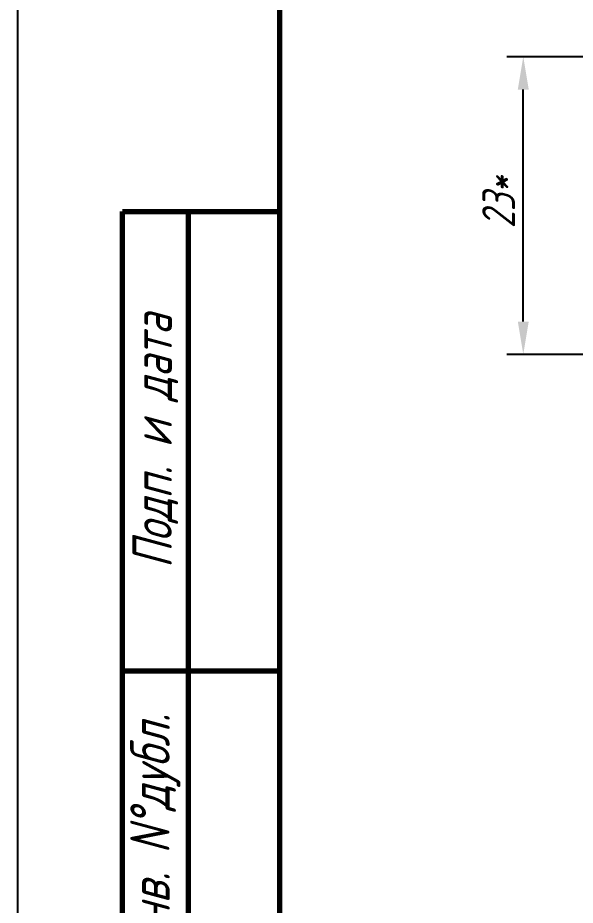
# Model space of a CAD drawing. Header units: millimetres. Extents: x 3004 to 446186229, y 1206 to 1506.
# Drawn here: x 3003.8 to 3046.4, y 1306 to 1373.6 of the extents above; entities that cross this region are included whole.
import ezdxf

# ---------------------------------------------------------------- set-up
doc = ezdxf.new("R2010")
doc.units = ezdxf.units.MM
doc.layers.add('Format', color=7, linetype='Continuous', lineweight=25)
doc.layers.add('Tonk', color=7, linetype='Continuous', lineweight=25)
doc.layers.add('KONTUR', color=7, linetype='Continuous')
doc.styles.get("Standard").update_dxf_attribs({"font": '', "width": 0.8, "oblique": 15})
doc.styles.get('Standard').set_extended_font_data('GOST type B')
doc.dimstyles.new('ISO-25', dxfattribs={"dimtxt": 2.5, "dimasz": 2.5, "dimexe": 1.25, "dimexo": 0, "dimtad": 1, "dimtxsty": 'Standard', "dimcen": 2.5, "dimadec": 0, "dimazin": 0, "dimtfac": 1, "dimtmove": 0, "dimatfit": 3, "dimfxl": 1, "dimarcsym": 0})

# ---------------------------------------------------------------- blocks, each defined once
blk = doc.blocks.new('*D37')
at = {"layer": 'Tonk', "color": 0, "lineweight": -2, "transparency": 16777216}
for p, q in [((3138.122, 1370.669), (3041.175, 1370.669)), ((3042.425, 1350.473), (3042.425, 1368.169)), ((3138.122, 1347.973), (3041.175, 1347.973))]:
    blk.add_line(p, q, dxfattribs=at)
at = {"layer": 'Tonk', "color": 0, "transparency": 16777216}
for points in [[(3042.009, 1368.169), (3042.842, 1368.169), (3042.425, 1370.669)], [(3042.009, 1350.473), (3042.842, 1350.473), (3042.425, 1347.973)]]:
    blk.add_solid(points, dxfattribs=at)
at = {"layer": 'Tonk', "color": 0, "transparency": 16777216, "insert": (3040.548, 1359.553), "char_height": 2.5, "attachment_point": 5, "rotation": 90}
blk.add_mtext('23*', dxfattribs=at)

msp = doc.modelspace()

# ---------------------------------------------------------------- linework, layer by layer
at = {"layer": 'Format', "lineweight": 70}
for p, q in [((3023.84889, 1253.78153), (3023.84889, 1500.78153)), ((3011.84889, 1213.86256), (3011.84889, 1358.86256)), ((3011.84889, 1358.86256), (3016.84889, 1358.86256)), ((3016.84889, 1358.86256), (3016.84889, 1213.86256)), ((3016.84889, 1358.86256), (3023.84889, 1358.86256)), ((3011.84889, 1323.86256), (3023.84889, 1323.86256))]:
    msp.add_line(p, q, dxfattribs=at)
at = {"layer": 'KONTUR'}
msp.add_line((3003.84889, 1208.78153), (3003.84889, 1505.78153), dxfattribs=at)

# ---------------------------------------------------------------- texts
at = {"char_height": 3, "attachment_point": 5, "rotation": 90}
for s, insert, width in [('Подп. и дата', (3014.34889, 1341.36256), 35), ('{\\fISOCPEUR|b0|i0|c204|p34;Инв}. N°{\\fISOCPEUR|b0|i0|c204|p34;дубл}.', (3014.34889, 1311.36256), 25)]:
    msp.add_mtext(s, dxfattribs=dict(at, insert=insert, width=width))

# ---------------------------------------------------------------- dimensions: what is measured, and where the dimension line sits
at = {"layer": 'Tonk'}
dim = msp.add_linear_dim(base=(3042.42529, 1370.66936), p1=(3138.12204, 1347.97278), p2=(3138.12204, 1370.66936), angle=90, text='23*', dimstyle='ISO-25', dxfattribs=at)
dim.commit()
dim.dimension.update_dxf_attribs({"geometry": '*D37', "text_midpoint": (3042.42529, 1359.55324), "dimtype": 160})

doc.saveas('drawing.dxf')
